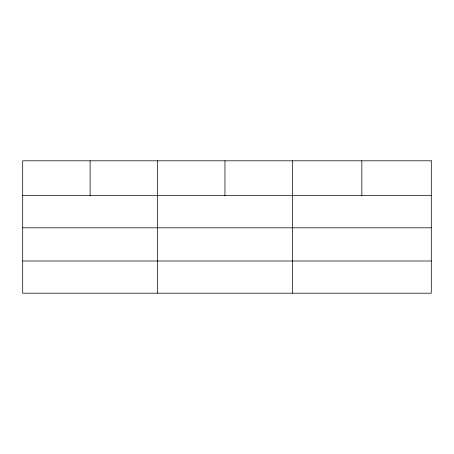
<?xml version="1.0" encoding="UTF-8"?>
<svg xmlns="http://www.w3.org/2000/svg" width="454" height="454" viewBox="0 0 454 454"><rect width="100%" height="100%" fill="white"/><g stroke="black" fill="none" stroke-linecap="round" stroke-linejoin="round"><path stroke-width="0.68" d="M22.7 195.606L431.3 195.606M22.7 227.812L431.3 227.812M22.7 260.993L431.3 260.993M361.838 160.801L361.838 195.606M292.376 160.801L292.376 293.199M224.957 160.801L224.957 195.606M157.538 160.801L157.538 293.199M90.119 160.801L90.119 195.606M431.3 160.801L22.7 160.801L22.7 293.199L431.3 293.199L431.3 160.801"/></g></svg>
